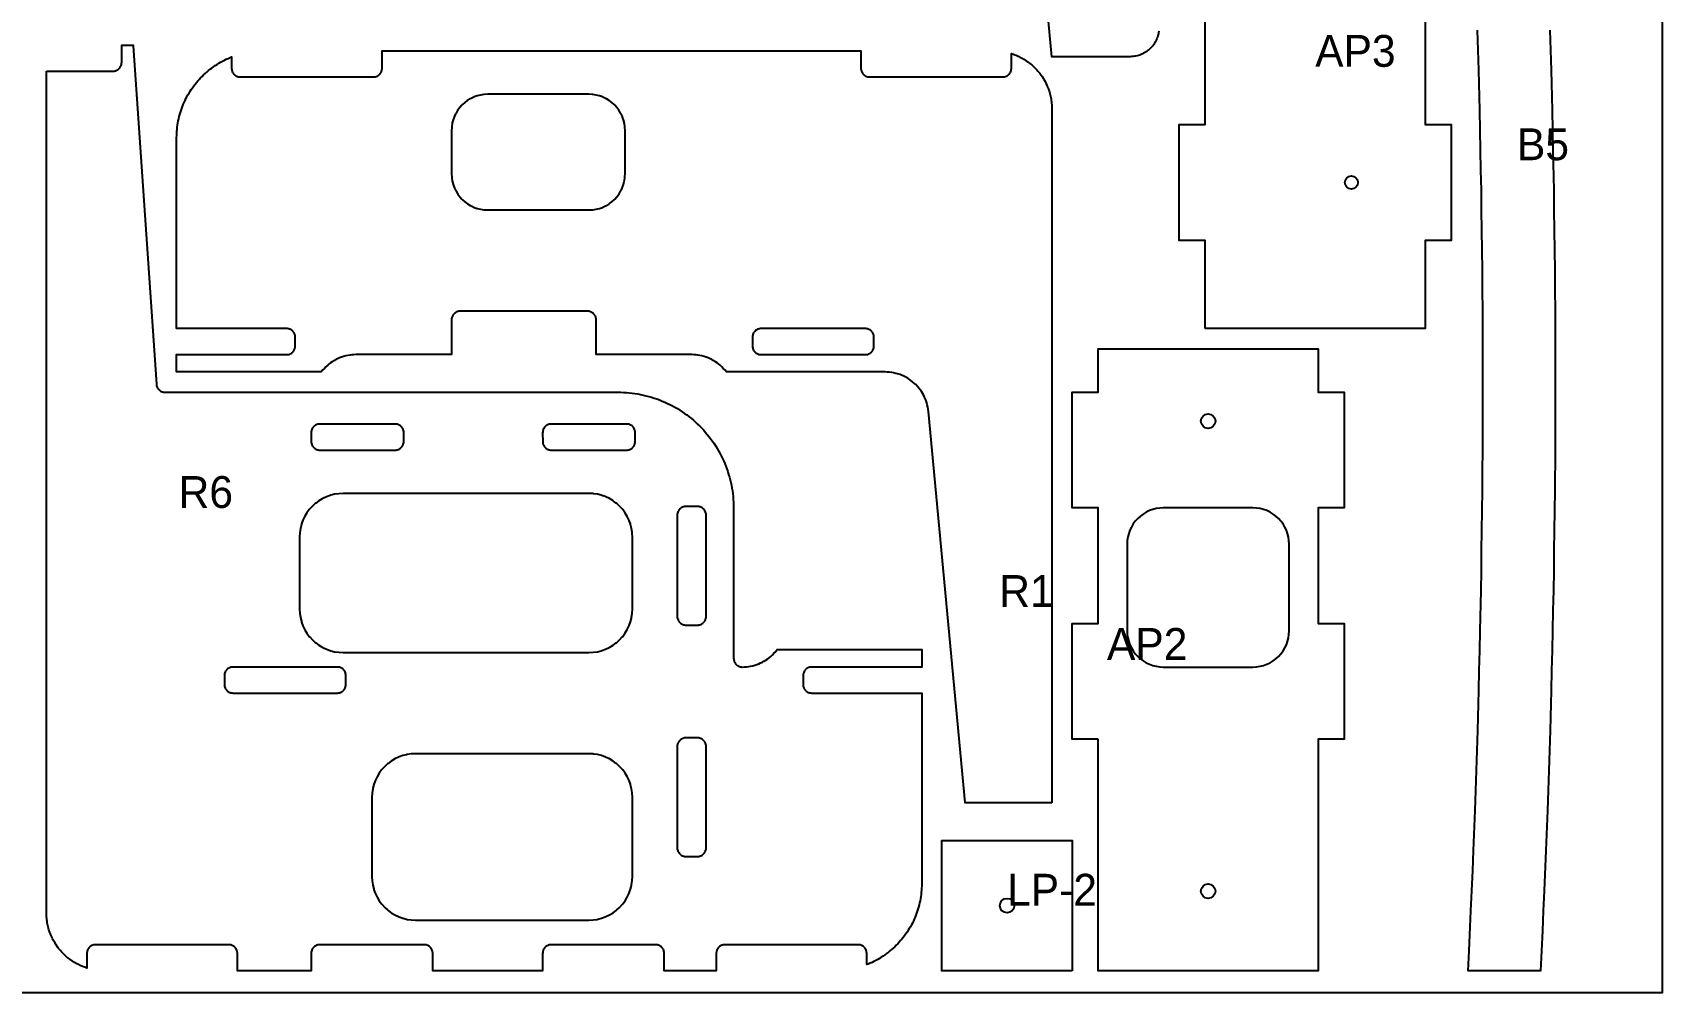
# Model space of a CAD drawing. Header units: millimetres. Extents: x 0 to 5180, y 0 to 1292.
# Drawn here: x 1313 to 2440, y 0 to 664 of the extents above; entities that cross this region are included whole.
import ezdxf

# ---------------------------------------------------------------- set-up
doc = ezdxf.new("R2010")
doc.units = ezdxf.units.MM
for name, color, linetype in [('CUT_IN', 5, 'Continuous'), ('CUT_OUT', 1, 'Continuous'), ('DRILL', 3, 'Continuous'), ('LABEL', 7, 'Continuous'), ('SHEET', 8, 'Continuous')]:
    doc.layers.add(name, color=color, linetype=linetype)

msp = doc.modelspace()

# ---------------------------------------------------------------- linework, layer by layer
at = {"layer": 'CUT_IN'}
for points in [[(1604.8, 556.7), (1605.03, 556.16), (1605.96, 554.21), (1606.1, 553.95), (1607.06, 552.35), (1607.39, 551.86), (1608.68, 550.13), (1610.12, 548.53), (1610.54, 548.11), (1612.14, 546.67), (1614.11, 545.21), (1615.96, 544.09), (1616.48, 543.82), (1618.44, 542.9), (1618.71, 542.79), (1620.74, 542.07), (1621.03, 541.99), (1623.12, 541.48), (1625.26, 541.15), (1625.84, 541.1), (1628.15, 540.99), (1697.85, 540.99), (1700.45, 541.12), (1700.74, 541.15), (1702.88, 541.48), (1705.26, 542.07), (1707.29, 542.79), (1707.56, 542.9), (1709.52, 543.82), (1710.04, 544.09), (1711.64, 545.05), (1712.13, 545.38), (1713.86, 546.67), (1715.46, 548.11), (1715.88, 548.53), (1717.32, 550.13), (1718.78, 552.1), (1719.9, 553.95), (1720.17, 554.47), (1720.97, 556.16), (1721.2, 556.7), (1721.92, 558.73), (1722.45, 560.83), (1722.56, 561.4), (1722.84, 563.25), (1722.89, 563.83), (1723, 566.14), (1723, 595.84), (1722.87, 598.44), (1722.84, 598.73), (1722.51, 600.87), (1721.92, 603.25), (1721.2, 605.28), (1721.09, 605.55), (1720.17, 607.51), (1719.9, 608.03), (1718.94, 609.63), (1718.61, 610.12), (1717.32, 611.85), (1715.88, 613.45), (1715.46, 613.87), (1713.86, 615.31), (1711.89, 616.77), (1710.04, 617.89), (1709.52, 618.16), (1707.56, 619.08), (1707.29, 619.19), (1705.26, 619.91), (1704.97, 619.99), (1702.88, 620.5), (1700.74, 620.83), (1700.16, 620.88), (1697.85, 620.99), (1628.15, 620.99), (1625.55, 620.86), (1625.26, 620.83), (1623.12, 620.5), (1620.74, 619.91), (1618.71, 619.19), (1618.44, 619.08), (1616.48, 618.16), (1615.96, 617.89), (1614.36, 616.93), (1613.87, 616.6), (1612.14, 615.31), (1610.54, 613.87), (1610.12, 613.45), (1608.68, 611.85), (1607.22, 609.88), (1606.1, 608.03), (1605.83, 607.51), (1605.03, 605.82), (1604.8, 605.28), (1604.08, 603.25), (1603.55, 601.15), (1603.44, 600.58), (1603.16, 598.73), (1603.11, 598.15), (1603, 595.84), (1603, 566.14), (1603.13, 563.54), (1603.16, 563.25), (1603.49, 561.11), (1604.08, 558.73), (1604.8, 556.7)], [(1811, 446.99), (1811.03, 446.4), (1811.06, 446.11), (1811.18, 445.53), (1811.35, 444.97), (1811.58, 444.42), (1811.85, 443.91), (1812.18, 443.42), (1812.36, 443.18), (1812.55, 442.96), (1812.97, 442.54), (1813.19, 442.35), (1813.67, 442), (1814.17, 441.7), (1814.7, 441.45), (1815.26, 441.25), (1815.54, 441.17), (1816.12, 441.05), (1816.41, 441.02), (1817, 440.99), (1889, 440.99), (1889.59, 441.02), (1889.88, 441.05), (1890.46, 441.17), (1891.02, 441.34), (1891.3, 441.45), (1891.83, 441.7), (1892.08, 441.84), (1892.57, 442.17), (1892.81, 442.35), (1893.03, 442.54), (1893.45, 442.96), (1893.64, 443.18), (1893.99, 443.66), (1894.15, 443.91), (1894.29, 444.16), (1894.54, 444.69), (1894.65, 444.97), (1894.82, 445.53), (1894.94, 446.11), (1894.99, 446.7), (1895, 452.99), (1894.97, 453.58), (1894.94, 453.87), (1894.82, 454.45), (1894.65, 455.01), (1894.42, 455.56), (1894.15, 456.07), (1893.99, 456.32), (1893.64, 456.8), (1893.45, 457.02), (1893.24, 457.23), (1893.03, 457.44), (1892.81, 457.63), (1892.33, 457.98), (1892.08, 458.14), (1891.57, 458.41), (1891.02, 458.64), (1890.46, 458.81), (1889.88, 458.93), (1889.59, 458.96), (1889, 458.99), (1817, 458.99), (1816.41, 458.96), (1816.12, 458.93), (1815.54, 458.81), (1814.98, 458.64), (1814.7, 458.53), (1814.17, 458.28), (1813.67, 457.98), (1813.19, 457.63), (1812.97, 457.44), (1812.55, 457.02), (1812.36, 456.8), (1812.01, 456.32), (1811.85, 456.07), (1811.58, 455.56), (1811.35, 455.01), (1811.18, 454.45), (1811.06, 453.87), (1811.03, 453.58), (1811, 452.99), (1811, 446.99)], [(1512, 393), (1511.41, 392.97), (1511.12, 392.94), (1510.54, 392.82), (1509.98, 392.65), (1509.43, 392.42), (1508.92, 392.15), (1508.43, 391.82), (1508.19, 391.64), (1507.97, 391.45), (1507.55, 391.03), (1507.36, 390.81), (1507.01, 390.33), (1506.71, 389.83), (1506.46, 389.3), (1506.26, 388.74), (1506.18, 388.46), (1506.06, 387.88), (1506.03, 387.59), (1506, 387), (1506.01, 380.71), (1506.06, 380.12), (1506.18, 379.54), (1506.35, 378.98), (1506.46, 378.7), (1506.71, 378.17), (1507.01, 377.67), (1507.36, 377.19), (1507.55, 376.97), (1507.97, 376.55), (1508.19, 376.36), (1508.67, 376.01), (1509.17, 375.71), (1509.7, 375.46), (1509.98, 375.35), (1510.54, 375.18), (1511.12, 375.06), (1511.41, 375.03), (1512, 375), (1564, 375), (1564.59, 375.03), (1564.88, 375.06), (1565.46, 375.18), (1566.02, 375.35), (1566.3, 375.46), (1566.83, 375.71), (1567.08, 375.85), (1567.33, 376.01), (1567.81, 376.36), (1568.03, 376.55), (1568.24, 376.76), (1568.45, 376.97), (1568.64, 377.19), (1568.99, 377.67), (1569.15, 377.92), (1569.29, 378.17), (1569.54, 378.7), (1569.65, 378.98), (1569.82, 379.54), (1569.94, 380.12), (1569.97, 380.41), (1570, 381), (1570, 387), (1569.97, 387.59), (1569.94, 387.88), (1569.82, 388.46), (1569.65, 389.02), (1569.54, 389.3), (1569.29, 389.83), (1568.99, 390.33), (1568.64, 390.81), (1568.45, 391.03), (1568.03, 391.45), (1567.81, 391.64), (1567.33, 391.99), (1566.83, 392.29), (1566.3, 392.54), (1566.02, 392.65), (1565.46, 392.82), (1564.88, 392.94), (1564.59, 392.97), (1564, 393), (1512, 393)], [(1672, 393), (1671.41, 392.97), (1671.12, 392.94), (1670.54, 392.82), (1669.98, 392.65), (1669.43, 392.42), (1668.92, 392.15), (1668.43, 391.82), (1668.19, 391.64), (1667.97, 391.45), (1667.55, 391.03), (1667.36, 390.81), (1667.01, 390.33), (1666.71, 389.83), (1666.46, 389.3), (1666.26, 388.74), (1666.18, 388.46), (1666.06, 387.88), (1666.03, 387.59), (1666, 387), (1666.01, 380.71), (1666.06, 380.12), (1666.18, 379.54), (1666.35, 378.98), (1666.46, 378.7), (1666.71, 378.17), (1667.01, 377.67), (1667.36, 377.19), (1667.55, 376.97), (1667.97, 376.55), (1668.19, 376.36), (1668.67, 376.01), (1669.17, 375.71), (1669.7, 375.46), (1669.98, 375.35), (1670.54, 375.18), (1671.12, 375.06), (1671.41, 375.03), (1672, 375), (1724, 375), (1724.59, 375.03), (1724.88, 375.06), (1725.46, 375.18), (1726.02, 375.35), (1726.3, 375.46), (1726.83, 375.71), (1727.08, 375.85), (1727.33, 376.01), (1727.81, 376.36), (1728.03, 376.55), (1728.24, 376.76), (1728.45, 376.97), (1728.64, 377.19), (1728.99, 377.67), (1729.15, 377.92), (1729.29, 378.17), (1729.54, 378.7), (1729.65, 378.98), (1729.82, 379.54), (1729.94, 380.12), (1729.97, 380.41), (1730, 381), (1730, 387), (1729.97, 387.59), (1729.94, 387.88), (1729.82, 388.46), (1729.65, 389.02), (1729.54, 389.3), (1729.29, 389.83), (1728.99, 390.33), (1728.64, 390.81), (1728.45, 391.03), (1728.03, 391.45), (1727.81, 391.64), (1727.33, 391.99), (1726.83, 392.29), (1726.3, 392.54), (1726.02, 392.65), (1725.46, 392.82), (1724.88, 392.94), (1724.59, 392.97), (1724, 393), (1672, 393)], [(1723.1, 331.41), (1722.77, 331.9), (1721.37, 333.8), (1720.99, 334.25), (1719.21, 336.21), (1717.25, 337.99), (1716.8, 338.37), (1714.9, 339.77), (1714.41, 340.1), (1712.14, 341.45), (1709.75, 342.59), (1709.2, 342.82), (1706.99, 343.61), (1706.42, 343.78), (1703.85, 344.42), (1701.23, 344.81), (1700.65, 344.87), (1697.85, 345), (1528.15, 345), (1525.06, 344.85), (1522.44, 344.47), (1522.15, 344.42), (1519.58, 343.78), (1519.01, 343.61), (1516.52, 342.71), (1514.12, 341.58), (1513.61, 341.31), (1511.34, 339.94), (1509.2, 338.37), (1508.75, 337.99), (1506.79, 336.21), (1505.01, 334.25), (1504.63, 333.8), (1503.06, 331.66), (1501.69, 329.39), (1501.42, 328.88), (1500.29, 326.48), (1499.39, 323.99), (1499.22, 323.42), (1498.58, 320.85), (1498.15, 317.94), (1498, 314.85), (1498, 265.15), (1498.15, 262.06), (1498.53, 259.44), (1498.58, 259.15), (1499.22, 256.58), (1499.39, 256.01), (1500.29, 253.52), (1501.42, 251.12), (1501.69, 250.61), (1503.06, 248.34), (1504.63, 246.2), (1505.01, 245.75), (1506.79, 243.79), (1508.75, 242.01), (1509.2, 241.63), (1511.34, 240.06), (1513.61, 238.69), (1514.12, 238.42), (1516.52, 237.29), (1519.01, 236.39), (1519.58, 236.22), (1522.15, 235.58), (1525.06, 235.15), (1528.15, 235), (1697.85, 235), (1700.94, 235.15), (1703.56, 235.53), (1703.85, 235.58), (1706.42, 236.22), (1706.99, 236.39), (1709.48, 237.29), (1711.88, 238.42), (1712.39, 238.69), (1714.66, 240.06), (1716.8, 241.63), (1717.25, 242.01), (1719.21, 243.79), (1720.99, 245.75), (1721.37, 246.2), (1722.77, 248.1), (1723.1, 248.59), (1724.45, 250.86), (1725.59, 253.25), (1725.82, 253.8), (1726.7, 256.29), (1727.35, 258.86), (1727.47, 259.44), (1727.85, 262.06), (1728, 265.15), (1728, 314.85), (1727.87, 317.65), (1727.81, 318.23), (1727.42, 320.85), (1726.78, 323.42), (1726.61, 323.99), (1725.82, 326.2), (1725.59, 326.75), (1724.45, 329.14), (1723.1, 331.41)], [(1759, 260), (1759.03, 259.41), (1759.06, 259.12), (1759.18, 258.54), (1759.35, 257.98), (1759.58, 257.43), (1759.85, 256.92), (1760.18, 256.43), (1760.36, 256.19), (1760.55, 255.97), (1760.97, 255.55), (1761.19, 255.36), (1761.43, 255.18), (1761.92, 254.85), (1762.43, 254.58), (1762.98, 254.35), (1763.54, 254.18), (1764.12, 254.06), (1764.71, 254.01), (1773, 254), (1773.59, 254.03), (1773.88, 254.06), (1774.46, 254.18), (1775.02, 254.35), (1775.3, 254.46), (1775.83, 254.71), (1776.33, 255.01), (1776.81, 255.36), (1777.03, 255.55), (1777.45, 255.97), (1777.64, 256.19), (1777.99, 256.67), (1778.15, 256.92), (1778.29, 257.17), (1778.54, 257.7), (1778.65, 257.98), (1778.82, 258.54), (1778.94, 259.12), (1778.97, 259.41), (1779, 260), (1778.99, 330.29), (1778.94, 330.88), (1778.82, 331.46), (1778.65, 332.02), (1778.54, 332.3), (1778.29, 332.83), (1778.15, 333.08), (1777.82, 333.57), (1777.64, 333.81), (1777.45, 334.03), (1777.03, 334.45), (1776.81, 334.64), (1776.33, 334.99), (1775.83, 335.29), (1775.3, 335.54), (1775.02, 335.65), (1774.46, 335.82), (1773.88, 335.94), (1773.59, 335.97), (1773, 336), (1765, 336), (1764.41, 335.97), (1764.12, 335.94), (1763.54, 335.82), (1762.98, 335.65), (1762.7, 335.54), (1762.17, 335.29), (1761.67, 334.99), (1761.19, 334.64), (1760.97, 334.45), (1760.55, 334.03), (1760.36, 333.81), (1760.01, 333.33), (1759.85, 333.08), (1759.71, 332.83), (1759.46, 332.3), (1759.35, 332.02), (1759.18, 331.46), (1759.06, 330.88), (1759.03, 330.59), (1759, 330), (1759, 260)], [(2181.99, 310), (2181.87, 312.45), (2181.51, 314.88), (2180.91, 317.26), (2180.09, 319.57), (2179.04, 321.78), (2177.78, 323.89), (2176.32, 325.86), (2174.67, 327.68), (2172.85, 329.33), (2170.88, 330.79), (2168.77, 332.05), (2166.56, 333.1), (2164.25, 333.92), (2161.87, 334.52), (2159.44, 334.88), (2156.99, 335), (2094.99, 335), (2092.54, 334.88), (2090.11, 334.52), (2087.73, 333.92), (2085.42, 333.1), (2083.21, 332.05), (2081.1, 330.79), (2079.13, 329.33), (2077.31, 327.68), (2075.66, 325.86), (2074.2, 323.89), (2072.94, 321.78), (2071.89, 319.57), (2071.07, 317.26), (2070.47, 314.88), (2070.11, 312.45), (2069.99, 310), (2069.99, 250), (2070.11, 247.55), (2070.47, 245.12), (2071.07, 242.74), (2071.89, 240.43), (2072.94, 238.22), (2074.2, 236.11), (2075.66, 234.14), (2077.31, 232.32), (2079.13, 230.67), (2081.1, 229.21), (2083.21, 227.95), (2085.42, 226.9), (2087.73, 226.08), (2090.11, 225.48), (2092.54, 225.12), (2094.99, 225), (2156.99, 225), (2159.44, 225.12), (2161.87, 225.48), (2164.25, 226.08), (2166.56, 226.9), (2168.77, 227.95), (2170.88, 229.21), (2172.85, 230.67), (2174.67, 232.32), (2176.32, 234.14), (2177.78, 236.11), (2179.04, 238.22), (2180.09, 240.43), (2180.91, 242.74), (2181.51, 245.12), (2181.87, 247.55), (2181.99, 250), (2181.99, 310)], [(1446, 213), (1446.03, 212.41), (1446.06, 212.12), (1446.18, 211.54), (1446.35, 210.98), (1446.58, 210.43), (1446.85, 209.92), (1447.18, 209.43), (1447.36, 209.19), (1447.55, 208.97), (1447.97, 208.55), (1448.19, 208.36), (1448.67, 208.01), (1449.17, 207.71), (1449.7, 207.46), (1450.26, 207.26), (1450.54, 207.18), (1451.12, 207.06), (1451.41, 207.03), (1452, 207), (1524, 207), (1524.59, 207.03), (1524.88, 207.06), (1525.46, 207.18), (1526.02, 207.35), (1526.3, 207.46), (1526.83, 207.71), (1527.08, 207.85), (1527.57, 208.18), (1527.81, 208.36), (1528.03, 208.55), (1528.45, 208.97), (1528.64, 209.19), (1528.99, 209.67), (1529.15, 209.92), (1529.29, 210.17), (1529.54, 210.7), (1529.65, 210.98), (1529.82, 211.54), (1529.94, 212.12), (1529.99, 212.71), (1530, 219), (1529.97, 219.59), (1529.94, 219.88), (1529.82, 220.46), (1529.65, 221.02), (1529.42, 221.57), (1529.15, 222.08), (1528.99, 222.33), (1528.64, 222.81), (1528.45, 223.03), (1528.24, 223.24), (1528.03, 223.45), (1527.81, 223.64), (1527.33, 223.99), (1527.08, 224.15), (1526.57, 224.42), (1526.02, 224.65), (1525.46, 224.82), (1524.88, 224.94), (1524.59, 224.97), (1524, 225), (1452, 225), (1451.41, 224.97), (1451.12, 224.94), (1450.54, 224.82), (1449.98, 224.65), (1449.7, 224.54), (1449.17, 224.29), (1448.67, 223.99), (1448.19, 223.64), (1447.97, 223.45), (1447.55, 223.03), (1447.36, 222.81), (1447.01, 222.33), (1446.85, 222.08), (1446.58, 221.57), (1446.35, 221.02), (1446.18, 220.46), (1446.06, 219.88), (1446.03, 219.59), (1446, 219), (1446, 213)], [(1765, 176), (1764.41, 175.97), (1764.12, 175.94), (1763.54, 175.82), (1762.98, 175.65), (1762.43, 175.42), (1761.92, 175.15), (1761.43, 174.82), (1761.19, 174.64), (1760.97, 174.45), (1760.55, 174.03), (1760.36, 173.81), (1760.01, 173.33), (1759.71, 172.83), (1759.46, 172.3), (1759.26, 171.74), (1759.18, 171.46), (1759.06, 170.88), (1759.03, 170.59), (1759, 170), (1759, 100), (1759.03, 99.41), (1759.06, 99.12), (1759.18, 98.54), (1759.35, 97.98), (1759.46, 97.7), (1759.71, 97.17), (1759.85, 96.92), (1760.01, 96.67), (1760.36, 96.19), (1760.55, 95.97), (1760.97, 95.55), (1761.19, 95.36), (1761.67, 95.01), (1762.17, 94.71), (1762.7, 94.46), (1762.98, 94.35), (1763.54, 94.18), (1764.12, 94.06), (1764.41, 94.03), (1765, 94), (1773, 94), (1773.59, 94.03), (1773.88, 94.06), (1774.46, 94.18), (1775.02, 94.35), (1775.3, 94.46), (1775.83, 94.71), (1776.33, 95.01), (1776.81, 95.36), (1777.03, 95.55), (1777.45, 95.97), (1777.64, 96.19), (1777.82, 96.43), (1778.15, 96.92), (1778.29, 97.17), (1778.54, 97.7), (1778.65, 97.98), (1778.82, 98.54), (1778.94, 99.12), (1778.99, 99.71), (1779, 170), (1778.97, 170.59), (1778.94, 170.88), (1778.82, 171.46), (1778.65, 172.02), (1778.54, 172.3), (1778.29, 172.83), (1778.15, 173.08), (1777.99, 173.33), (1777.64, 173.81), (1777.45, 174.03), (1777.03, 174.45), (1776.81, 174.64), (1776.33, 174.99), (1775.83, 175.29), (1775.3, 175.54), (1775.02, 175.65), (1774.46, 175.82), (1773.88, 175.94), (1773.29, 175.99), (1765, 176)], [(1721.37, 153.8), (1720.99, 154.25), (1719.21, 156.21), (1717.03, 158.18), (1716.8, 158.37), (1714.66, 159.94), (1712.14, 161.45), (1709.48, 162.71), (1706.71, 163.7), (1703.85, 164.42), (1701.23, 164.81), (1700.65, 164.87), (1697.85, 165), (1578.15, 165), (1575.06, 164.85), (1572.44, 164.47), (1571.86, 164.35), (1569.29, 163.7), (1566.8, 162.82), (1566.25, 162.59), (1563.86, 161.45), (1561.34, 159.94), (1559.2, 158.37), (1558.75, 157.99), (1556.79, 156.21), (1555.01, 154.25), (1554.63, 153.8), (1553.06, 151.66), (1551.55, 149.14), (1550.41, 146.75), (1550.18, 146.2), (1549.3, 143.71), (1548.65, 141.14), (1548.53, 140.56), (1548.15, 137.94), (1548, 134.85), (1548.01, 79.85), (1548.15, 77.06), (1548.53, 74.44), (1548.58, 74.15), (1549.22, 71.58), (1549.39, 71.01), (1550.29, 68.52), (1551.55, 65.86), (1553.06, 63.34), (1554.63, 61.2), (1555.01, 60.75), (1556.79, 58.79), (1558.75, 57.01), (1559.2, 56.63), (1561.34, 55.06), (1563.86, 53.55), (1566.25, 52.41), (1566.8, 52.18), (1569.29, 51.3), (1571.86, 50.65), (1572.44, 50.53), (1575.06, 50.15), (1578.15, 50), (1697.85, 50), (1700.94, 50.15), (1703.56, 50.53), (1704.14, 50.65), (1706.71, 51.3), (1709.2, 52.18), (1709.75, 52.41), (1712.14, 53.55), (1714.66, 55.06), (1716.8, 56.63), (1717.25, 57.01), (1719.21, 58.79), (1720.99, 60.75), (1721.37, 61.2), (1722.94, 63.34), (1724.45, 65.86), (1725.59, 68.25), (1725.82, 68.8), (1726.7, 71.29), (1727.35, 73.86), (1727.47, 74.44), (1727.85, 77.06), (1728, 80.15), (1728, 134.85), (1727.85, 137.94), (1727.42, 140.85), (1726.78, 143.42), (1726.61, 143.99), (1725.71, 146.48), (1724.58, 148.88), (1724.31, 149.39), (1722.94, 151.66), (1721.37, 153.8)]]:
    msp.add_lwpolyline(points, close=True, dxfattribs=at)
at = {"layer": 'CUT_OUT'}
for points in [[(2123.99, 459), (2123.99, 520), (2105.99, 520), (2105.99, 600), (2123.99, 600), (2123.99, 680), (2105.99, 680), (2105.99, 760), (2123.99, 760), (2123.99, 799), (2275.99, 799), (2275.99, 760), (2293.99, 760), (2293.99, 680), (2275.99, 680), (2275.99, 600), (2293.99, 600), (2293.99, 520), (2275.99, 520), (2275.99, 459), (2123.99, 459)], [(1323, 637), (1369, 637), (1369.59, 637.03), (1369.88, 637.06), (1370.46, 637.18), (1370.74, 637.26), (1371.3, 637.46), (1371.57, 637.58), (1372.08, 637.85), (1372.33, 638.01), (1372.81, 638.36), (1373.03, 638.55), (1373.45, 638.97), (1373.64, 639.19), (1373.99, 639.67), (1374.29, 640.17), (1374.42, 640.43), (1374.65, 640.98), (1374.82, 641.54), (1374.94, 642.12), (1374.97, 642.41), (1375, 643), (1375, 655), (1382.99, 654.99), (1383.03, 654.6), (1398.98, 420.59), (1399.05, 420.01), (1399.17, 419.45), (1399.35, 418.89), (1399.46, 418.62), (1399.58, 418.36), (1399.86, 417.85), (1400.19, 417.37), (1400.56, 416.92), (1401.2, 416.33), (1401.43, 416.15), (1401.67, 415.99), (1401.92, 415.83), (1402.43, 415.56), (1402.97, 415.34), (1403.25, 415.25), (1403.81, 415.11), (1404.1, 415.06), (1404.97, 415), (1718.02, 415), (1719.93, 414.98), (1721.96, 414.9), (1723.85, 414.79), (1725.8, 414.62), (1727.76, 414.4), (1729.7, 414.14), (1731.71, 413.82), (1733.64, 413.46), (1735.56, 413.05), (1737.4, 412.61), (1739.3, 412.11), (1741.19, 411.57), (1743.13, 410.95), (1744.92, 410.34), (1746.83, 409.63), (1748.65, 408.9), (1750.39, 408.15), (1752.24, 407.3), (1754, 406.44), (1755.74, 405.54), (1757.46, 404.59), (1759.1, 403.64), (1760.77, 402.61), (1762.48, 401.5), (1764.09, 400.39), (1765.63, 399.28), (1767.19, 398.09), (1768.78, 396.82), (1770.23, 395.6), (1771.7, 394.3), (1773.14, 392.96), (1774.54, 391.59), (1775.96, 390.14), (1777.3, 388.7), (1778.6, 387.23), (1779.82, 385.78), (1781.09, 384.19), (1782.28, 382.63), (1783.39, 381.09), (1784.5, 379.48), (1785.61, 377.77), (1786.64, 376.1), (1787.59, 374.46), (1788.54, 372.74), (1789.44, 371), (1790.3, 369.24), (1791.15, 367.39), (1791.9, 365.65), (1792.63, 363.83), (1793.34, 361.92), (1793.95, 360.13), (1794.57, 358.19), (1795.11, 356.3), (1795.61, 354.4), (1796.05, 352.56), (1796.46, 350.64), (1796.82, 348.71), (1797.14, 346.7), (1797.4, 344.76), (1797.62, 342.8), (1797.79, 340.85), (1797.9, 338.96), (1797.98, 336.93), (1798, 335.02), (1798, 231), (1798.03, 230.4), (1798.12, 229.81), (1798.27, 229.23), (1798.47, 228.67), (1798.73, 228.13), (1799.04, 227.62), (1799.4, 227.15), (1799.6, 226.92), (1799.81, 226.71), (1800.26, 226.31), (1800.49, 226.13), (1800.74, 225.96), (1801.26, 225.66), (1801.53, 225.53), (1802.08, 225.32), (1802.66, 225.15), (1802.95, 225.09), (1803.25, 225.05), (1803.84, 225), (1805.58, 225.04), (1807.01, 225.15), (1808.43, 225.33), (1809.56, 225.52), (1810.97, 225.82), (1811.24, 225.89), (1812.63, 226.27), (1813.99, 226.71), (1815.33, 227.22), (1816.64, 227.8), (1817.93, 228.43), (1818.93, 228.98), (1820.16, 229.73), (1820.4, 229.88), (1821.58, 230.69), (1822.5, 231.38), (1823.61, 232.29), (1824.88, 233.45), (1825.88, 234.48), (1826.65, 235.33), (1828.01, 236.99), (1927.99, 236.99), (1928, 225), (1851.71, 224.99), (1851.12, 224.94), (1850.54, 224.82), (1849.98, 224.65), (1849.7, 224.54), (1849.43, 224.42), (1848.92, 224.15), (1848.43, 223.82), (1848.19, 223.64), (1847.97, 223.45), (1847.55, 223.03), (1847.36, 222.81), (1847.01, 222.33), (1846.71, 221.83), (1846.46, 221.3), (1846.26, 220.74), (1846.18, 220.46), (1846.06, 219.88), (1846.03, 219.59), (1846, 219), (1846.01, 212.71), (1846.06, 212.12), (1846.18, 211.54), (1846.35, 210.98), (1846.46, 210.7), (1846.58, 210.43), (1846.85, 209.92), (1847.18, 209.43), (1847.36, 209.19), (1847.55, 208.97), (1847.97, 208.55), (1848.19, 208.36), (1848.67, 208.01), (1848.92, 207.85), (1849.17, 207.71), (1849.7, 207.46), (1849.98, 207.35), (1850.54, 207.18), (1851.12, 207.06), (1851.41, 207.03), (1852, 207), (1928, 207), (1928, 74.98), (1927.98, 73.49), (1927.93, 72.02), (1927.84, 70.62), (1927.71, 69.08), (1927.55, 67.69), (1927.36, 66.23), (1927.11, 64.71), (1926.84, 63.26), (1926.55, 61.89), (1926.21, 60.46), (1925.82, 58.96), (1925.41, 57.55), (1924.96, 56.14), (1924.48, 54.75), (1923.97, 53.37), (1923.45, 52.07), (1922.84, 50.65), (1922.22, 49.31), (1921.58, 47.99), (1920.9, 46.68), (1920.19, 45.39), (1919.44, 44.12), (1918.71, 42.93), (1917.91, 41.7), (1917.08, 40.48), (1916.17, 39.23), (1915.28, 38.06), (1914.36, 36.91), (1913.41, 35.78), (1912.48, 34.73), (1911.48, 33.65), (1910.45, 32.6), (1909.35, 31.52), (1908.27, 30.52), (1907.22, 29.59), (1906.09, 28.64), (1904.94, 27.72), (1903.77, 26.83), (1902.52, 25.92), (1901.3, 25.09), (1900.07, 24.29), (1898.88, 23.56), (1897.61, 22.81), (1896.32, 22.1), (1895.01, 21.42), (1893.69, 20.78), (1892.35, 20.16), (1890.93, 19.55), (1890, 19.19), (1889.99, 27.29), (1889.94, 27.88), (1889.82, 28.46), (1889.65, 29.02), (1889.54, 29.3), (1889.29, 29.83), (1888.99, 30.33), (1888.64, 30.81), (1888.45, 31.03), (1888.03, 31.45), (1887.81, 31.64), (1887.33, 31.99), (1887.08, 32.15), (1886.57, 32.42), (1886.3, 32.54), (1886.02, 32.65), (1885.46, 32.82), (1884.88, 32.94), (1884.59, 32.97), (1884, 33), (1792, 33), (1791.41, 32.97), (1791.12, 32.94), (1790.54, 32.82), (1790.26, 32.74), (1789.98, 32.65), (1789.43, 32.42), (1788.92, 32.15), (1788.67, 31.99), (1788.19, 31.64), (1787.97, 31.45), (1787.55, 31.03), (1787.36, 30.81), (1787.01, 30.33), (1786.85, 30.08), (1786.71, 29.83), (1786.46, 29.3), (1786.35, 29.02), (1786.18, 28.46), (1786.06, 27.88), (1786.03, 27.59), (1786, 27), (1786, 15), (1750, 15), (1750, 27), (1749.97, 27.59), (1749.94, 27.88), (1749.82, 28.46), (1749.65, 29.02), (1749.42, 29.57), (1749.15, 30.08), (1748.99, 30.33), (1748.64, 30.81), (1748.45, 31.03), (1748.03, 31.45), (1747.81, 31.64), (1747.33, 31.99), (1747.08, 32.15), (1746.57, 32.42), (1746.02, 32.65), (1745.74, 32.74), (1745.46, 32.82), (1744.88, 32.94), (1744.59, 32.97), (1744, 33), (1672, 33), (1671.41, 32.97), (1671.12, 32.94), (1670.54, 32.82), (1669.98, 32.65), (1669.7, 32.54), (1669.17, 32.29), (1668.92, 32.15), (1668.67, 31.99), (1668.19, 31.64), (1667.97, 31.45), (1667.76, 31.24), (1667.55, 31.03), (1667.36, 30.81), (1667.01, 30.33), (1666.85, 30.08), (1666.71, 29.83), (1666.46, 29.3), (1666.35, 29.02), (1666.18, 28.46), (1666.06, 27.88), (1666.03, 27.59), (1666, 27), (1666, 15), (1590, 15), (1590, 27), (1589.97, 27.59), (1589.94, 27.88), (1589.82, 28.46), (1589.74, 28.74), (1589.65, 29.02), (1589.42, 29.57), (1589.15, 30.08), (1588.99, 30.33), (1588.64, 30.81), (1588.45, 31.03), (1588.03, 31.45), (1587.81, 31.64), (1587.33, 31.99), (1587.08, 32.15), (1586.57, 32.42), (1586.02, 32.65), (1585.46, 32.82), (1584.88, 32.94), (1584.29, 32.99), (1512, 33), (1511.41, 32.97), (1511.12, 32.94), (1510.54, 32.82), (1509.98, 32.65), (1509.7, 32.54), (1509.17, 32.29), (1508.92, 32.15), (1508.67, 31.99), (1508.19, 31.64), (1507.97, 31.45), (1507.76, 31.24), (1507.55, 31.03), (1507.36, 30.81), (1507.01, 30.33), (1506.85, 30.08), (1506.71, 29.83), (1506.46, 29.3), (1506.35, 29.02), (1506.18, 28.46), (1506.06, 27.88), (1506.03, 27.59), (1506, 27), (1506, 15), (1455, 15), (1455, 27), (1454.97, 27.59), (1454.94, 27.88), (1454.82, 28.46), (1454.74, 28.74), (1454.65, 29.02), (1454.42, 29.57), (1454.15, 30.08), (1453.99, 30.33), (1453.64, 30.81), (1453.45, 31.03), (1453.03, 31.45), (1452.81, 31.64), (1452.33, 31.99), (1452.08, 32.15), (1451.83, 32.29), (1451.3, 32.54), (1451.02, 32.65), (1450.46, 32.82), (1449.88, 32.94), (1449.59, 32.97), (1449, 33), (1357, 33), (1356.41, 32.97), (1356.12, 32.94), (1355.54, 32.82), (1355.26, 32.74), (1354.98, 32.65), (1354.43, 32.42), (1353.92, 32.15), (1353.67, 31.99), (1353.19, 31.64), (1352.97, 31.45), (1352.55, 31.03), (1352.36, 30.81), (1352.01, 30.33), (1351.85, 30.08), (1351.71, 29.83), (1351.46, 29.3), (1351.26, 28.74), (1351.18, 28.46), (1351.06, 27.88), (1351.03, 27.59), (1351, 27), (1351, 16.85), (1350.42, 17.03), (1349.49, 17.35), (1348.57, 17.69), (1346.82, 18.42), (1345.05, 19.25), (1344.11, 19.74), (1342.4, 20.71), (1340.75, 21.76), (1339.14, 22.89), (1338.42, 23.44), (1337.6, 24.1), (1336.9, 24.69), (1336.11, 25.39), (1334.74, 26.69), (1334.06, 27.39), (1333.39, 28.11), (1332.69, 28.9), (1332.1, 29.6), (1331.44, 30.42), (1330.89, 31.14), (1329.72, 32.81), (1328.71, 34.4), (1327.74, 36.11), (1327.25, 37.05), (1326.86, 37.86), (1326.42, 38.82), (1326.03, 39.73), (1325.69, 40.57), (1325.35, 41.49), (1324.73, 43.35), (1324.44, 44.37), (1323.96, 46.27), (1323.76, 47.23), (1323.58, 48.2), (1323.44, 49.09), (1323.3, 50.14), (1323.19, 51.12), (1323.11, 52.02), (1323.01, 53.98), (1323, 637)], [(2017.99, 131), (1958.01, 131), (1957.96, 131.39), (1932.62, 401.72), (1932.46, 403.11), (1932.22, 404.57), (1931.84, 406.3), (1931.53, 407.44), (1931.44, 407.72), (1930.98, 409.12), (1930.56, 410.23), (1929.97, 411.58), (1929.18, 413.17), (1928.45, 414.45), (1927.82, 415.45), (1926.98, 416.67), (1926.08, 417.84), (1925.12, 418.97), (1923.9, 420.25), (1923.05, 421.07), (1921.94, 422.04), (1920.54, 423.14), (1919.58, 423.82), (1918.34, 424.62), (1917.06, 425.35), (1915.74, 426.02), (1914.12, 426.75), (1913.02, 427.17), (1911.34, 427.73), (1910.2, 428.05), (1908.47, 428.44), (1907.3, 428.64), (1905.55, 428.86), (1904.07, 428.96), (1902.82, 428.99), (1793.01, 429), (1791.84, 430.44), (1790.88, 431.51), (1789.88, 432.54), (1788.61, 433.7), (1787.5, 434.61), (1786.58, 435.3), (1785.4, 436.11), (1783.93, 437.01), (1782.93, 437.56), (1781.38, 438.31), (1780.33, 438.77), (1778.99, 439.28), (1777.63, 439.72), (1775.97, 440.17), (1774.56, 440.47), (1773.15, 440.7), (1772.01, 440.84), (1770.58, 440.95), (1769.08, 440.99), (1703, 440.99), (1703, 464.99), (1702.97, 465.58), (1702.94, 465.87), (1702.82, 466.45), (1702.65, 467.01), (1702.42, 467.56), (1702.15, 468.07), (1701.99, 468.32), (1701.64, 468.8), (1701.45, 469.02), (1701.24, 469.23), (1701.03, 469.44), (1700.81, 469.63), (1700.33, 469.98), (1700.08, 470.14), (1699.57, 470.41), (1699.02, 470.64), (1698.46, 470.81), (1697.88, 470.93), (1697.59, 470.96), (1697, 470.99), (1609, 470.99), (1608.41, 470.96), (1608.12, 470.93), (1607.54, 470.81), (1607.26, 470.73), (1606.7, 470.53), (1606.17, 470.28), (1605.92, 470.14), (1605.67, 469.98), (1605.19, 469.63), (1604.97, 469.44), (1604.55, 469.02), (1604.36, 468.8), (1604.01, 468.32), (1603.85, 468.07), (1603.58, 467.56), (1603.35, 467.01), (1603.26, 466.73), (1603.18, 466.45), (1603.06, 465.87), (1603.03, 465.58), (1603, 464.99), (1603, 440.99), (1536.92, 440.99), (1535.42, 440.95), (1533.99, 440.84), (1532.85, 440.7), (1531.44, 440.47), (1530.03, 440.17), (1528.37, 439.72), (1527.01, 439.28), (1525.67, 438.77), (1524.62, 438.31), (1523.07, 437.56), (1522.07, 437.01), (1520.6, 436.11), (1519.42, 435.3), (1518.5, 434.61), (1517.39, 433.7), (1516.12, 432.54), (1515.12, 431.51), (1514.16, 430.44), (1512.99, 429), (1413.01, 429), (1413, 440.99), (1489.29, 441), (1489.88, 441.05), (1490.46, 441.17), (1491.02, 441.34), (1491.3, 441.45), (1491.57, 441.57), (1492.08, 441.84), (1492.57, 442.17), (1492.81, 442.35), (1493.03, 442.54), (1493.45, 442.96), (1493.64, 443.18), (1493.99, 443.66), (1494.29, 444.16), (1494.54, 444.69), (1494.74, 445.25), (1494.82, 445.53), (1494.94, 446.11), (1494.97, 446.4), (1495, 446.99), (1494.99, 453.28), (1494.94, 453.87), (1494.82, 454.45), (1494.65, 455.01), (1494.54, 455.29), (1494.42, 455.56), (1494.15, 456.07), (1493.82, 456.56), (1493.64, 456.8), (1493.45, 457.02), (1493.03, 457.44), (1492.81, 457.63), (1492.33, 457.98), (1492.08, 458.14), (1491.83, 458.28), (1491.3, 458.53), (1491.02, 458.64), (1490.46, 458.81), (1489.88, 458.93), (1489.59, 458.96), (1489, 458.99), (1413, 458.99), (1413, 591.01), (1413.02, 592.5), (1413.07, 593.97), (1413.16, 595.37), (1413.29, 596.91), (1413.45, 598.3), (1413.64, 599.76), (1413.89, 601.28), (1414.16, 602.73), (1414.45, 604.1), (1414.79, 605.53), (1415.18, 607.03), (1415.59, 608.44), (1416.04, 609.85), (1416.52, 611.24), (1417.03, 612.62), (1417.55, 613.92), (1418.16, 615.34), (1418.78, 616.68), (1419.42, 618), (1420.1, 619.31), (1420.81, 620.6), (1421.56, 621.87), (1422.29, 623.06), (1423.09, 624.29), (1423.92, 625.51), (1424.83, 626.76), (1425.72, 627.93), (1426.64, 629.08), (1427.59, 630.21), (1428.52, 631.26), (1429.52, 632.34), (1430.55, 633.39), (1431.65, 634.47), (1432.73, 635.47), (1433.78, 636.4), (1434.91, 637.35), (1436.06, 638.27), (1437.23, 639.16), (1438.48, 640.07), (1439.7, 640.9), (1440.93, 641.7), (1442.12, 642.43), (1443.39, 643.18), (1444.68, 643.89), (1445.99, 644.57), (1447.31, 645.21), (1448.65, 645.83), (1450.07, 646.44), (1451, 646.8), (1451.01, 638.7), (1451.06, 638.11), (1451.18, 637.53), (1451.35, 636.97), (1451.46, 636.69), (1451.71, 636.16), (1452.01, 635.66), (1452.36, 635.18), (1452.55, 634.96), (1452.97, 634.54), (1453.19, 634.35), (1453.67, 634), (1453.92, 633.84), (1454.43, 633.57), (1454.7, 633.45), (1454.98, 633.34), (1455.54, 633.17), (1456.12, 633.05), (1456.41, 633.02), (1457, 632.99), (1549, 632.99), (1549.59, 633.02), (1549.88, 633.05), (1550.46, 633.17), (1550.74, 633.25), (1551.02, 633.34), (1551.57, 633.57), (1552.08, 633.84), (1552.33, 634), (1552.81, 634.35), (1553.03, 634.54), (1553.45, 634.96), (1553.64, 635.18), (1553.99, 635.66), (1554.15, 635.91), (1554.29, 636.16), (1554.54, 636.69), (1554.65, 636.97), (1554.82, 637.53), (1554.94, 638.11), (1554.97, 638.4), (1555, 638.99), (1555, 650.99), (1886, 650.99), (1886, 638.99), (1886.03, 638.4), (1886.06, 638.11), (1886.18, 637.53), (1886.35, 636.97), (1886.58, 636.42), (1886.85, 635.91), (1887.01, 635.66), (1887.36, 635.18), (1887.55, 634.96), (1887.97, 634.54), (1888.19, 634.35), (1888.67, 634), (1888.92, 633.84), (1889.43, 633.57), (1889.98, 633.34), (1890.26, 633.25), (1890.54, 633.17), (1891.12, 633.05), (1891.41, 633.02), (1892, 632.99), (1984, 632.99), (1984.59, 633.02), (1984.88, 633.05), (1985.46, 633.17), (1985.74, 633.25), (1986.02, 633.34), (1986.57, 633.57), (1987.08, 633.84), (1987.33, 634), (1987.81, 634.35), (1988.03, 634.54), (1988.45, 634.96), (1988.64, 635.18), (1988.99, 635.66), (1989.15, 635.91), (1989.29, 636.16), (1989.54, 636.69), (1989.74, 637.25), (1989.82, 637.53), (1989.94, 638.11), (1989.97, 638.4), (1990, 638.99), (1990, 649.14), (1990.58, 648.96), (1991.51, 648.64), (1992.43, 648.3), (1993.27, 647.96), (1994.18, 647.57), (1995.14, 647.13), (1995.95, 646.74), (1996.89, 646.25), (1998.6, 645.28), (2000.25, 644.23), (2001.86, 643.1), (2002.58, 642.55), (2003.4, 641.89), (2004.1, 641.3), (2004.89, 640.6), (2005.61, 639.93), (2006.26, 639.3), (2006.94, 638.6), (2007.61, 637.88), (2008.31, 637.09), (2008.9, 636.39), (2009.56, 635.57), (2010.11, 634.85), (2011.24, 633.24), (2012.29, 631.59), (2013.26, 629.88), (2013.75, 628.94), (2014.14, 628.13), (2014.58, 627.17), (2014.97, 626.26), (2015.31, 625.42), (2015.65, 624.5), (2016.27, 622.64), (2016.56, 621.62), (2017.04, 619.72), (2017.24, 618.76), (2017.42, 617.79), (2017.56, 616.9), (2017.7, 615.85), (2017.81, 614.87), (2017.89, 613.97), (2017.99, 612.01), (2017.99, 131)], [(2049.99, 175), (2031.99, 175), (2031.99, 255), (2049.99, 255), (2049.99, 335), (2031.99, 335), (2031.99, 415), (2049.99, 415), (2049.99, 445), (2201.99, 445), (2201.99, 415), (2219.99, 415), (2219.99, 335), (2201.99, 335), (2201.99, 255), (2219.99, 255), (2219.99, 175), (2201.99, 175), (2201.99, 15), (2049.99, 15), (2049.99, 175)], [(2032, 15), (1942, 15), (1942, 105), (2032, 105), (2032, 15)]]:
    msp.add_lwpolyline(points, close=True, dxfattribs=at)
for points in [[(2091.85, 664.54), (2091.71, 663.57), (2091.62, 663.09), (2091.28, 661.66), (2091.14, 661.18), (2090.83, 660.25), (2090.48, 659.34), (2090.08, 658.44), (2089.64, 657.56), (2089.4, 657.13), (2088.9, 656.29), (2088.35, 655.47), (2087.77, 654.69), (2087.46, 654.3), (2086.82, 653.56), (2086.48, 653.2), (2086.14, 652.85), (2085.43, 652.17), (2084.69, 651.53), (2084.3, 651.22), (2083.52, 650.64), (2082.7, 650.09), (2081.43, 649.35), (2080.55, 648.91), (2079.65, 648.51), (2079.2, 648.33), (2078.74, 648.16), (2077.81, 647.85), (2076.86, 647.59), (2075.9, 647.37), (2075.42, 647.28), (2074.45, 647.14), (2073.47, 647.04), (2072.98, 647.01), (2072, 646.99), (2017.94, 646.99), (2006.62, 767.72)], [(2362.3, 665.36), (2363.08, 637.69), (2363.76, 610.01), (2364.35, 582.34), (2364.84, 554.66), (2365.05, 540.83), (2365.24, 526.99), (2365.54, 499.31), (2365.66, 485.48), (2365.76, 471.64), (2365.83, 457.8), (2365.87, 443.96), (2365.9, 430.12), (2365.9, 416.29), (2365.83, 388.61), (2365.76, 374.77), (2365.55, 347.1), (2365.41, 333.26), (2365.24, 319.42), (2365.06, 305.59), (2364.85, 291.75), (2364.61, 277.91), (2364.35, 264.08), (2363.77, 236.4), (2363.44, 222.56), (2363.09, 208.73), (2362.32, 181.05), (2361.45, 153.38), (2360.49, 125.7), (2359.43, 98.02), (2358.29, 70.35), (2357.68, 56.51), (2357.04, 42.68), (2356.39, 28.84), (2355.71, 15), (2355.71, 15), (2305.71, 15), (2306.39, 28.84), (2307.68, 56.51), (2308.29, 70.35), (2308.87, 84.19), (2309.43, 98.02), (2310.49, 125.7), (2311.45, 153.38), (2312.32, 181.05), (2313.09, 208.73), (2313.44, 222.56), (2313.77, 236.4), (2314.07, 250.24), (2314.61, 277.91), (2314.85, 291.75), (2315.06, 305.59), (2315.41, 333.26), (2315.55, 347.1), (2315.66, 360.94), (2315.76, 374.77), (2315.83, 388.61), (2315.9, 416.29), (2315.9, 430.12), (2315.83, 457.8), (2315.76, 471.64), (2315.66, 485.48), (2315.54, 499.31), (2315.24, 526.99), (2315.05, 540.83), (2314.84, 554.66), (2314.6, 568.5), (2314.35, 582.34), (2313.76, 610.01), (2313.08, 637.69), (2312.3, 665.36)]]:
    msp.add_lwpolyline(points, dxfattribs=at)
at = {"layer": 'DRILL'}
for centre, radius in [((2224.99, 560), 4.5), ((2125.99, 395), 5), ((2125.99, 70), 5), ((1987, 60), 5)]:
    msp.add_circle(centre, radius, dxfattribs=at)
at = {"layer": 'SHEET'}
msp.add_lwpolyline([(0, 0), (2440, 0), (2440, 1220), (0, 1220)], close=True, dxfattribs=at)

# ---------------------------------------------------------------- texts
at = {"layer": 'LABEL'}
for s, p in [('AP3', (2199.99, 640)), ('B5', (2339.47, 575.42)), ('R6', (1414.35, 335)), ('R1', (1981.64, 266.56)), ('AP2', (2056.05, 229.94)), ('LP-2', (1987, 60))]:
    msp.add_text(s, height=22, dxfattribs=at).set_placement(p)

doc.saveas('drawing.dxf')
